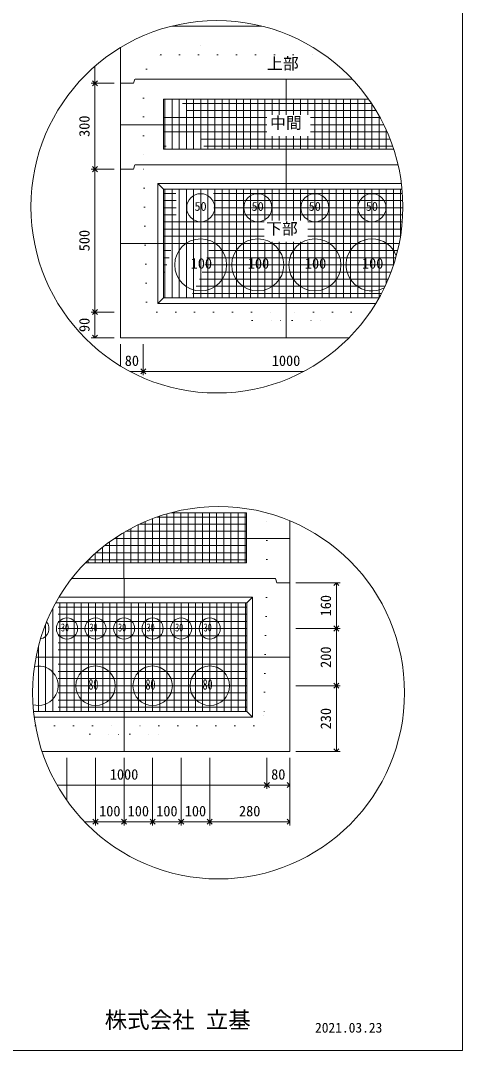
# Model space of a CAD drawing. Units: millimetres, scale not verified. Extents: x -6420 to 6420, y -3091 to 3091.
# Drawn here: x -3826 to -2340, y -2609 to 849 of the extents above; entities that cross this region are included whole.
import ezdxf
from ezdxf.enums import TextEntityAlignment as Align

# ---------------------------------------------------------------- set-up
doc = ezdxf.new("R2010")
doc.units = ezdxf.units.MM
doc.header["$LTSCALE"] = 20
for name, pattern in [('DASHED1', [1.8, 1.2, -0.6]), ('USER2', [50.8, 31.75, -6.35, 6.35, -6.35]), ('USER5', [3.185, 0.01, -3.175])]:
    doc.linetypes.add(name, pattern=pattern)
for name, color, linetype, lineweight in [('0-2_waku', 7, 'Continuous', 18), ('0-3_gaikei', 7, 'Continuous', 18), ('0-4_kakure', 7, 'DASHED1', 5), ('0-5_sunpou', 7, 'Continuous', 5), ('0-7_hole', 7, 'Continuous', 18), ('0-8_uchigawa', 6, 'Continuous', 18), ('0-D_文字１', 7, 'Continuous', 18), ('0-E_コア部分\u3000寸法補助線3', 150, 'USER2', 18), ('0-F_コア部分\u3000寸法補助線2', 150, 'USER2', 18), ('1-0_コア部分\u3000中心補助線', 1, 'Continuous', 18), ('1-1_コア部分\u3000寸法補助線', 7, 'USER2', 5), ('1-2_uchigawa2', 6, 'USER2', 18)]:
    doc.layers.add(name, color=color, linetype=linetype, lineweight=lineweight)
doc.styles.add('ＭＳ ゴシック', font='')
doc.styles.get('ＭＳ ゴシック').set_extended_font_data('MS Gothic')

# ---------------------------------------------------------------- blocks, each defined once
blk = doc.blocks.new('_Open90')
at = {"layer": '0-5_sunpou'}
blk.add_line((0, 0), (-1, 0), dxfattribs=at)
blk.add_lwpolyline([(-0.5, 0.5), (0, 0), (-0.5, -0.5)], dxfattribs=at)

msp = doc.modelspace()

# ---------------------------------------------------------------- linework, layer by layer
at = {"layer": '0-2_waku'}
for p in [(-2339.88, 3091.32), (-6419.88, -2608.68), (-6419.88, -2608.68), (-6419.88, -2608.68), (-6419.88, -2608.68)]:
    msp.add_line(p, (-2339.88, -2608.68), dxfattribs=at)
at = {"layer": '0-3_gaikei'}
for p, q in [((-3316.88, 830.46), (-3244.82, 830.46)), ((-3316.88, 830.46), (-3244.82, 830.46)), ((-3316.88, 830.46), (-3244.82, 830.46)), ((-3014.08, 830.46), (-3316.88, 830.46)), ((-3316.82, 830.46), (-3014.08, 830.46)), ((-3316.82, 830.46), (-3014.08, 830.46)), ((-3489.62, 638.46), (-3489.62, 758.48)), ((-3489.62, 638.46), (-3489.62, -215.94)), ((-3446.42, 638.46), (-3489.62, 638.46)), ((-3446.42, 638.46), (-3489.62, 638.46)), ((-3441.62, 652.86), (-3446.42, 638.46)), ((-2932, 652.86), (-3440.8, 652.86)), ((-2710.69, 652.86), (-2932.82, 652.86)), ((-3446.42, 350.46), (-3489.62, 350.46)), ((-3446.42, 350.46), (-3489.62, 350.46)), ((-3441.62, 364.86), (-3446.42, 350.46)), ((-2932, 364.86), (-3440.8, 364.86)), ((-2556.41, 364.86), (-2932.82, 364.86)), ((-3489.62, -215.94), (-2721.21, -215.94)), ((-3489.62, -215.94), (-2721.21, -215.94)), ((-3489.62, -215.94), (-2721.21, -215.94)), ((-2920.68, -1307.39), (-2920.68, -830.11)), ((-2968.68, -1024.19), (-2963.88, -1038.59)), ((-2920.68, -1038.59), (-2963.88, -1038.59))]:
    msp.add_line(p, q, dxfattribs=at)
for points in [[(-2968.68, -1024.19), (-3477.48, -1024.19), (-3653.57, -1024.19)], [(-3753.1, -1604.99), (-2920.68, -1604.99), (-2920.68, -1038.59)], [(-3740.9, -1604.99), (-2920.68, -1604.99), (-2920.68, -1038.59)]]:
    msp.add_lwpolyline(points, dxfattribs=at)
at = {"layer": '0-4_kakure', "linetype": 'USER5', "lineweight": 18}
for p, q in [((-3220.82, 830.46), (-3220.82, 846.62)), ((-3220.82, 830.46), (-3220.82, 734.46)), ((-3402.4, 686.46), (-3354.4, 734.46)), ((-3354.4, 734.46), (-2804.69, 734.46)), ((-3402.4, 686.46), (-3412, 652.86)), ((-3412, 652.86), (-3412, 364.86)), ((-3402.09, -95.94), (-3412, 364.86)), ((-3402.09, -95.94), (-3367.76, -129.54)), ((-3367.76, -129.54), (-2932, -129.54)), ((-3047.2, -158.34), (-3076, -129.54)), ((-2649.81, -129.54), (-2932, -129.54)), ((-2816.8, -158.34), (-2788, -129.54)), ((-3047.2, -158.34), (-2951.2, -158.34)), ((-2951.2, -158.34), (-2947.36, -215.94)), ((-2912.8, -158.34), (-2916.64, -215.94)), ((-2912.8, -158.34), (-2816.8, -158.34)), ((-2997.48, -1024.19), (-2997.48, -804.01)), ((-2997.48, -1024.19), (-3007.39, -1484.99)), ((-3007.39, -1484.99), (-3041.72, -1518.59)), ((-3775.13, -1518.59), (-3477.48, -1518.59)), ((-3592.68, -1547.39), (-3621.48, -1518.59)), ((-3041.72, -1518.59), (-3477.48, -1518.59)), ((-3362.28, -1547.39), (-3333.48, -1518.59)), ((-3592.68, -1547.39), (-3496.68, -1547.39)), ((-3496.68, -1547.39), (-3492.84, -1604.99)), ((-3458.28, -1547.39), (-3462.12, -1604.99)), ((-3458.28, -1547.39), (-3362.28, -1547.39))]:
    msp.add_line(p, q, dxfattribs=at)
at = {"layer": '0-5_sunpou', "color": 150, "lineweight": 18}
for p, q in [((-3575.36, 695.95), (-3575.36, 655.74)), ((-3510.74, 638.46), (-3587.84, 638.46)), ((-3531.86, 638.46), (-3587.84, 638.46)), ((-3575.36, 621.18), (-3575.36, 367.74)), ((-3510.74, 350.46), (-3587.84, 350.46)), ((-3510.74, 350.46), (-3587.84, 350.46)), ((-3575.36, 333.18), (-3575.36, -112.26)), ((-3510.74, -129.54), (-3587.84, -129.54)), ((-3531.86, -129.54), (-3587.84, -129.54)), ((-3575.36, -146.82), (-3575.36, -198.66)), ((-3510.74, -215.94), (-3587.84, -215.94)), ((-3489.62, -237.06), (-3489.62, -310.67)), ((-3412.82, -237.06), (-3412.82, -341.14)), ((-3412.82, -237.06), (-3412.82, -341.14)), ((-3457.9, -328.66), (-3430.1, -328.66)), ((-3395.54, -328.66), (-2873.05, -328.66)), ((-2899.56, -1038.59), (-2751.14, -1038.59)), ((-2763.62, -1055.87), (-2763.62, -1174.91)), ((-2899.56, -1192.19), (-2751.14, -1192.19)), ((-2899.56, -1192.19), (-2751.14, -1192.19)), ((-2763.62, -1209.47), (-2763.62, -1366.91)), ((-2899.56, -1384.19), (-2751.14, -1384.19)), ((-2899.56, -1384.19), (-2751.14, -1384.19)), ((-2763.62, -1401.47), (-2763.62, -1587.71)), ((-2899.56, -1604.99), (-2751.14, -1604.99)), ((-3669.48, -1626.11), (-3669.48, -1769.84)), ((-3573.48, -1626.11), (-3573.48, -1853.38)), ((-3573.48, -1626.11), (-3573.48, -1853.38)), ((-3477.48, -1626.11), (-3477.48, -1853.38)), ((-3477.48, -1626.11), (-3477.48, -1853.38)), ((-3381.48, -1626.11), (-3381.48, -1853.38)), ((-3381.48, -1626.11), (-3381.48, -1853.38)), ((-3285.48, -1626.11), (-3285.48, -1853.38)), ((-3285.48, -1626.11), (-3285.48, -1853.38)), ((-3189.48, -1626.11), (-3189.48, -1853.38)), ((-3189.48, -1626.11), (-3189.48, -1853.38)), ((-2997.48, -1626.11), (-2997.48, -1730.19)), ((-2997.48, -1626.11), (-2997.48, -1730.19)), ((-2920.68, -1626.11), (-2920.68, -1730.19)), ((-2920.68, -1626.11), (-2920.68, -1853.38)), ((-3702.77, -1717.71), (-3014.76, -1717.71)), ((-2980.2, -1717.71), (-2937.96, -1717.71)), ((-3610.63, -1840.9), (-3590.76, -1840.9)), ((-3556.2, -1840.9), (-3494.76, -1840.9)), ((-3460.2, -1840.9), (-3398.76, -1840.9)), ((-3364.2, -1840.9), (-3302.76, -1840.9)), ((-3268.2, -1840.9), (-3206.76, -1840.9)), ((-3172.2, -1840.9), (-2937.96, -1840.9))]:
    msp.add_line(p, q, dxfattribs=at)
for centre in [(-3165.48, 223.9), (-3159.87, -1407.72)]:
    msp.add_circle(centre, 625.17, dxfattribs=at)
at = {"layer": '0-7_hole'}
for centre, radius in [((-3220, 220.86), 47.04), ((-3028, 220.86), 47.04), ((-2836, 220.86), 47.04), ((-2644, 220.86), 47.04), ((-3220, 28.86), 87.36), ((-3028, 28.86), 87.36), ((-2836, 28.86), 87.36), ((-3669.48, -1192.19), 35.52), ((-3573.48, -1192.19), 35.52), ((-3477.48, -1192.19), 35.52), ((-3381.48, -1192.19), 35.52), ((-3285.48, -1192.19), 35.52), ((-3189.48, -1192.19), 35.52), ((-3573.48, -1384.19), 66.24), ((-3381.48, -1384.19), 66.24), ((-3189.48, -1384.19), 66.24)]:
    msp.add_circle(centre, radius, dxfattribs=at)
for centre, radius, start, end in [((-2644, 28.86), 87.36, 20.66629, 298.32089), ((-3765.48, -1192.19), 35.52, 281.59033, 39.2294), ((-3765.48, -1384.19), 66.24, 253.99064, 101.55918)]:
    msp.add_arc(centre, radius, start, end, dxfattribs=at)
at = {"layer": '0-8_uchigawa'}
for p, q in [((-3364, 302.46), (-3344.8, 283.26)), ((-3364, -100.74), (-3364, 302.46)), ((-3344.8, 283.26), (-2932, 283.26)), ((-3344.8, -81.54), (-3344.8, 283.26)), ((-2932, 283.26), (-2543.13, 283.26)), ((-3364, -100.74), (-3344.8, -81.54)), ((-3364, -100.74), (-2631.21, -100.74)), ((-3344.8, -81.54), (-2620, -81.54)), ((-3064.68, -1470.59), (-3064.68, -1105.79)), ((-3045.48, -1489.79), (-3045.48, -1086.59)), ((-3781.87, -1470.59), (-3064.68, -1470.59)), ((-3045.48, -1489.79), (-3064.68, -1470.59)), ((-3779.63, -1489.79), (-3045.48, -1489.79))]:
    msp.add_line(p, q, dxfattribs=at)
for points in [[(-3364, 302.46), (-2932, 302.46), (-2545.26, 302.46)], [(-3707.29, -1105.79), (-3477.48, -1105.79), (-3064.68, -1105.79), (-3045.48, -1086.59)], [(-3696.25, -1086.59), (-3477.48, -1086.59), (-3045.48, -1086.59)]]:
    msp.add_lwpolyline(points, dxfattribs=at)
at = {"layer": '0-E_コア部分\u3000寸法補助線3'}
for p, q in [((-3340, 417.66), (-3340, 585.66)), ((-3292, 417.66), (-3292, 585.66)), ((-3244, 417.66), (-3244, 585.66)), ((-3196, 417.66), (-3196, 585.66)), ((-3148, 417.66), (-3148, 585.66)), ((-3100, 417.66), (-3100, 585.66)), ((-3052, 417.66), (-3052, 585.66)), ((-3004, 417.66), (-3004, 585.66)), ((-2956, 532.63), (-2956, 585.66)), ((-2908, 532.63), (-2908, 585.66)), ((-2860, 532.63), (-2860, 585.66)), ((-2812, 417.66), (-2812, 585.66)), ((-2764, 417.66), (-2764, 585.66)), ((-2716, 417.66), (-2716, 585.66)), ((-2668, 417.66), (-2668, 585.66)), ((-2997.33, 523.26), (-3344.8, 523.26)), ((-2616.64, 523.26), (-2850.45, 523.26)), ((-2620, 417.66), (-2620, 529.34)), ((-2997.33, 475.26), (-3344.8, 475.26)), ((-2956, 417.66), (-2956, 460.76)), ((-2908, 417.66), (-2908, 460.76)), ((-2860, 417.66), (-2860, 460.76)), ((-2593.07, 475.26), (-2850.45, 475.26)), ((-2572, 417.66), (-2572, 420.42)), ((-3340, -81.54), (-3340, 283.26)), ((-3292, -81.54), (-3292, 283.26)), ((-3244, -81.54), (-3244, 283.26)), ((-3196, -81.54), (-3196, 283.26)), ((-3148, -81.54), (-3148, 283.26)), ((-3100, -81.54), (-3100, 283.26)), ((-3052, -81.54), (-3052, 283.26)), ((-3004, 178.23), (-3004, 283.26)), ((-2956, 178.23), (-2956, 283.26)), ((-2908, 178.23), (-2908, 283.26)), ((-2860, 178.23), (-2860, 283.26)), ((-2812, -81.54), (-2812, 283.26)), ((-2764, -81.54), (-2764, 283.26)), ((-2716, -81.54), (-2716, 283.26)), ((-2668, -81.54), (-2668, 283.26)), ((-2620, -81.54), (-2620, 283.26)), ((-2572, 27.39), (-2572, 283.26)), ((-2541.93, 268.86), (-3344.8, 268.86)), ((-2540.32, 220.86), (-3344.8, 220.86)), ((-3006.16, 172.86), (-3344.8, 172.86)), ((-2542.4, 172.86), (-2859.28, 172.86)), ((-3006.16, 124.86), (-3344.8, 124.86)), ((-3004, -81.54), (-3004, 106.36)), ((-2956, -81.54), (-2956, 106.36)), ((-2908, -81.54), (-2908, 106.36)), ((-2860, -81.54), (-2860, 106.36)), ((-2548.2, 124.86), (-2859.28, 124.86)), ((-2557.85, 76.86), (-3344.8, 76.86)), ((-2571.51, 28.86), (-3344.8, 28.86)), ((-2589.48, -19.14), (-3344.8, -19.14)), ((-2612.19, -67.14), (-3344.8, -67.14)), ((-3358.3, -971.39), (-3358.3, -814.88)), ((-3310.3, -971.39), (-3310.3, -803.39)), ((-3262.3, -971.39), (-3262.3, -803.39)), ((-3214.3, -971.39), (-3214.3, -803.39)), ((-3166.3, -971.39), (-3166.3, -803.39)), ((-3118.3, -971.39), (-3118.3, -803.39)), ((-3070.3, -971.39), (-3070.3, -803.39)), ((-3454.3, -971.39), (-3454.3, -856.22)), ((-3406.3, -971.39), (-3406.3, -833.17)), ((-3502.3, -971.39), (-3502.3, -884.67)), ((-3065.5, -865.79), (-3471.55, -865.79)), ((-3550.3, -971.39), (-3550.3, -919.45)), ((-3065.5, -913.79), (-3543.1, -913.79)), ((-3598.3, -971.39), (-3598.3, -962.05)), ((-3693.48, -1470.59), (-3693.48, -1105.79)), ((-3645.48, -1470.59), (-3645.48, -1105.79)), ((-3597.48, -1470.59), (-3597.48, -1105.79)), ((-3549.48, -1470.59), (-3549.48, -1105.79)), ((-3501.48, -1470.59), (-3501.48, -1105.79)), ((-3453.48, -1470.59), (-3453.48, -1105.79)), ((-3405.48, -1470.59), (-3405.48, -1105.79)), ((-3357.48, -1470.59), (-3357.48, -1105.79)), ((-3309.48, -1470.59), (-3309.48, -1105.79)), ((-3261.48, -1470.59), (-3261.48, -1105.79)), ((-3213.48, -1470.59), (-3213.48, -1105.79)), ((-3165.48, -1470.59), (-3165.48, -1105.79)), ((-3117.48, -1470.59), (-3117.48, -1105.79)), ((-3069.48, -1470.59), (-3069.48, -1105.79)), ((-3064.68, -1120.19), (-3714.99, -1120.19)), ((-3064.68, -1168.19), (-3737.33, -1168.19)), ((-3741.48, -1470.59), (-3741.48, -1178.45)), ((-3064.68, -1216.19), (-3754.97, -1216.19)), ((-3064.68, -1264.19), (-3768.34, -1264.19)), ((-3064.68, -1312.19), (-3777.69, -1312.19)), ((-3064.68, -1360.19), (-3783.23, -1360.19)), ((-3064.68, -1408.19), (-3785.04, -1408.19)), ((-3064.68, -1456.19), (-3783.15, -1456.19))]:
    msp.add_line(p, q, dxfattribs=at)
at = {"layer": '0-F_コア部分\u3000寸法補助線2'}
for p, q in [((-3316, 417.66), (-3316, 585.66)), ((-3268, 417.66), (-3268, 585.66)), ((-3220, 417.66), (-3220, 585.66)), ((-3172, 417.66), (-3172, 585.66)), ((-3076, 417.66), (-3076, 585.66)), ((-2980, 532.63), (-2980, 585.66)), ((-2884, 532.63), (-2884, 585.66)), ((-2788, 417.66), (-2788, 585.66)), ((-2692, 417.66), (-2692, 585.66)), ((-2630.43, 547.26), (-3344.8, 547.26)), ((-2583.12, 451.26), (-3344.8, 451.26)), ((-2980, 417.66), (-2980, 460.76)), ((-2884, 417.66), (-2884, 460.76)), ((-2596, 417.66), (-2596, 481.84)), ((-3268, -81.54), (-3268, 283.26)), ((-3220, -81.54), (-3220, 283.26)), ((-3172, -81.54), (-3172, 283.26)), ((-3076, -81.54), (-3076, 283.26)), ((-2980, 178.23), (-2980, 283.26)), ((-2884, 178.23), (-2884, 283.26)), ((-2788, -81.54), (-2788, 283.26)), ((-2692, -81.54), (-2692, 283.26)), ((-2596, -34.03), (-2596, 283.26)), ((-2540.66, 244.86), (-3344.8, 244.86)), ((-3006.16, 148.86), (-3344.8, 148.86)), ((-2544.83, 148.86), (-2859.28, 148.86)), ((-2980, -81.54), (-2980, 106.36)), ((-2884, -81.54), (-2884, 106.36)), ((-2564.16, 52.86), (-3344.8, 52.86)), ((-2600.21, -43.14), (-3344.8, -43.14)), ((-3334.3, -971.39), (-3334.3, -807.38)), ((-3238.3, -971.39), (-3238.3, -803.39)), ((-3142.3, -971.39), (-3142.3, -803.39)), ((-3430.3, -971.39), (-3430.3, -844.07)), ((-3065.5, -841.79), (-3425.5, -841.79)), ((-3526.3, -971.39), (-3526.3, -901.2)), ((-3065.5, -937.79), (-3572.18, -937.79)), ((-3621.48, -1470.59), (-3621.48, -1105.79)), ((-3525.48, -1470.59), (-3525.48, -1105.79)), ((-3429.48, -1470.59), (-3429.48, -1105.79)), ((-3333.48, -1470.59), (-3333.48, -1105.79)), ((-3237.48, -1470.59), (-3237.48, -1105.79)), ((-3141.48, -1470.59), (-3141.48, -1105.79)), ((-3717.48, -1470.59), (-3717.48, -1125.04)), ((-3064.68, -1144.19), (-3726.78, -1144.19)), ((-3064.68, -1240.19), (-3762.17, -1240.19)), ((-3765.48, -1470.59), (-3765.48, -1252.57)), ((-3064.68, -1336.19), (-3780.93, -1336.19)), ((-3064.68, -1432.19), (-3784.56, -1432.19))]:
    msp.add_line(p, q, dxfattribs=at)
at = {"layer": '1-0_コア部分\u3000中心補助線'}
for p, q in [((-2932, 532.63), (-2932, 652.86)), ((-2997.33, 499.26), (-3489.62, 499.26)), ((-2604.22, 499.26), (-2850.45, 499.26)), ((-2932, 364.86), (-2932, 460.76)), ((-2932, 178.23), (-2932, 364.86)), ((-2932, -215.94), (-2932, 106.36)), ((-3488.8, 100.86), (-2552.54, 100.86)), ((-2922.31, -889.79), (-3509.99, -889.79)), ((-3478.3, -1024.19), (-3478.3, -869.72)), ((-3477.48, -1604.99), (-3477.48, -1024.19)), ((-3773.5, -1288.19), (-2920.68, -1288.19))]:
    msp.add_line(p, q, dxfattribs=at)
at = {"layer": '1-1_コア部分\u3000寸法補助線'}
for p, q in [((-2645.69, 571.26), (-3344.8, 571.26)), ((-3316, 417.66), (-3316, 585.66)), ((-3220, 417.66), (-3220, 585.66)), ((-3124, 417.66), (-3124, 585.66)), ((-3028, 417.66), (-3028, 585.66)), ((-2836, 417.66), (-2836, 585.66)), ((-2740, 417.66), (-2740, 585.66)), ((-2644, 417.66), (-2644, 568.72)), ((-2574.31, 427.26), (-3344.8, 427.26)), ((-3316, -81.54), (-3316, 283.26)), ((-3220, -81.54), (-3220, 283.26)), ((-3124, -81.54), (-3124, 283.26)), ((-3028, -81.54), (-3028, 283.26)), ((-2836, -81.54), (-2836, 283.26)), ((-2740, -81.54), (-2740, 283.26)), ((-2644, -81.54), (-2644, 283.26)), ((-2548, 126.15), (-2548, 283.26)), ((-2540.89, 196.86), (-3344.8, 196.86)), ((-2579.94, 4.86), (-3344.8, 4.86)), ((-3382.3, -971.39), (-3382.3, -823.46)), ((-3065.5, -817.79), (-3366.79, -817.79)), ((-3286.3, -971.39), (-3286.3, -803.39)), ((-3190.3, -971.39), (-3190.3, -803.39)), ((-3094.3, -971.39), (-3094.3, -803.39)), ((-3065.5, -961.79), (-3598.02, -961.79)), ((-3574.3, -971.39), (-3574.3, -939.65)), ((-3669.48, -1470.59), (-3669.48, -1105.79)), ((-3573.48, -1470.59), (-3573.48, -1105.79)), ((-3381.48, -1470.59), (-3381.48, -1105.79)), ((-3285.48, -1470.59), (-3285.48, -1105.79)), ((-3189.48, -1470.59), (-3189.48, -1105.79)), ((-3093.48, -1470.59), (-3093.48, -1105.79)), ((-3064.68, -1192.19), (-3746.71, -1192.19)), ((-3765.48, -1470.59), (-3765.48, -1252.57)), ((-3064.68, -1384.19), (-3784.59, -1384.19))]:
    msp.add_line(p, q, dxfattribs=at)
at = {"layer": '1-2_uchigawa2'}
for p, q in [((-3344.8, 585.66), (-2932, 585.66)), ((-3344.8, 585.66), (-3344.8, 417.66)), ((-2655.61, 585.66), (-2932, 585.66)), ((-3344.8, 417.66), (-2932, 417.66)), ((-2571.09, 417.66), (-2932, 417.66)), ((-3065.5, -803.39), (-3319.93, -803.39)), ((-3065.5, -803.39), (-3065.5, -971.39)), ((-3607.59, -971.39), (-3478.3, -971.39)), ((-3065.5, -971.39), (-3478.3, -971.39))]:
    msp.add_line(p, q, dxfattribs=at)

# ---------------------------------------------------------------- block references
at = {"layer": '0-5_sunpou', "xscale": 17.28, "yscale": 17.28}
for p, rotation in [((-3575.36, 638.46), 270), ((-3575.36, 638.46), 90), ((-3575.36, 350.46), 270), ((-3575.36, 350.46), 90), ((-3575.36, -129.54), 270), ((-3575.36, -129.54), 90), ((-3575.36, -215.94), 270), ((-3412.82, -328.66), 180), ((-2763.62, -1038.59), 90), ((-2763.62, -1192.19), 270), ((-2763.62, -1192.19), 90), ((-2763.62, -1384.19), 270), ((-2763.62, -1384.19), 90), ((-2763.62, -1604.99), 270), ((-2997.48, -1717.71), 180), ((-3573.48, -1840.9), 180), ((-3477.48, -1840.9), 180), ((-3381.48, -1840.9), 180), ((-3285.48, -1840.9), 180), ((-3189.48, -1840.9), 180)]:
    msp.add_blockref('_Open90', p, dxfattribs=dict(at, rotation=rotation))
for p in [(-3412.82, -328.66), (-2997.48, -1717.71), (-2920.68, -1717.71), (-3573.48, -1840.9), (-3477.48, -1840.9), (-3381.48, -1840.9), (-3285.48, -1840.9), (-3189.48, -1840.9), (-2920.68, -1840.9)]:
    msp.add_blockref('_Open90', p, dxfattribs=at)

# ---------------------------------------------------------------- texts
at = {"layer": '0-5_sunpou', "style": 'ＭＳ ゴシック'}
for s, p in [('300', (-3583.04, 458.46)), ('500', (-3583.04, 74.46)), ('90', (-3583.04, -196.74)), ('160', (-2771.3, -1151.39)), ('200', (-2771.3, -1324.19)), ('230', (-2771.3, -1530.59))]:
    msp.add_text(s, height=35.19, rotation=90, dxfattribs=at).set_placement(p, align=Align.BOTTOM_LEFT)
for s, p in [('80', (-3475.22, -320.98)), ('1000', (-2980.82, -320.98)), ('1000', (-3525.48, -1710.03)), ('80', (-2983.08, -1710.03)), ('100', (-3561.48, -1833.22)), ('100', (-3465.48, -1833.22)), ('100', (-3369.48, -1833.22)), ('100', (-3273.48, -1833.22)), ('280', (-3091.08, -1833.22))]:
    msp.add_text(s, height=35.19, dxfattribs=at).set_placement(p, align=Align.BOTTOM_LEFT)
at = {"layer": '0-D_文字１', "style": 'ＭＳ ゴシック'}
for s, height, p in [('上部', 39.1, (-2997.07, 673.62)), ('中間', 39.1, (-2986.78, 474.32)), ('50', 29.91, (-3240.73, 201.33)), ('50', 29.91, (-3048.73, 201.33)), ('50', 29.91, (-2856.73, 201.33)), ('50', 29.91, (-2664.73, 201.33)), ('下部', 39.1, (-3000.42, 119.32)), ('100', 35.19, (-3253.54, 5.65)), ('100', 35.19, (-3061.54, 5.65)), ('100', 35.19, (-2869.54, 5.65)), ('100', 35.19, (-2677.54, 5.65)), ('株式会社 立基', 55.43, (-3542.85, -2550.71)), ('2021.03.23', 33.26, (-2835.5, -2558.99))]:
    msp.add_text(s, height=height, dxfattribs=at).set_placement(p, align=Align.BOTTOM_LEFT)
at = {"layer": '0-D_文字１', "style": 'ＭＳ ゴシック', "width": 0.7}
for s, height, p in [('30', 26.92, (-3689.64, -1209.98)), ('30', 26.92, (-3593.64, -1209.98)), ('30', 26.92, (-3497.64, -1209.98)), ('30', 26.92, (-3401.64, -1209.98)), ('30', 26.92, (-3305.64, -1209.98)), ('30', 26.92, (-3209.64, -1209.98)), ('80', 35.19, (-3597.54, -1407.88)), ('80', 35.19, (-3405.54, -1407.88)), ('80', 35.19, (-3213.54, -1407.88))]:
    msp.add_text(s, height=height, dxfattribs=at).set_placement(p, align=Align.BOTTOM_LEFT)

doc.saveas('drawing.dxf')
